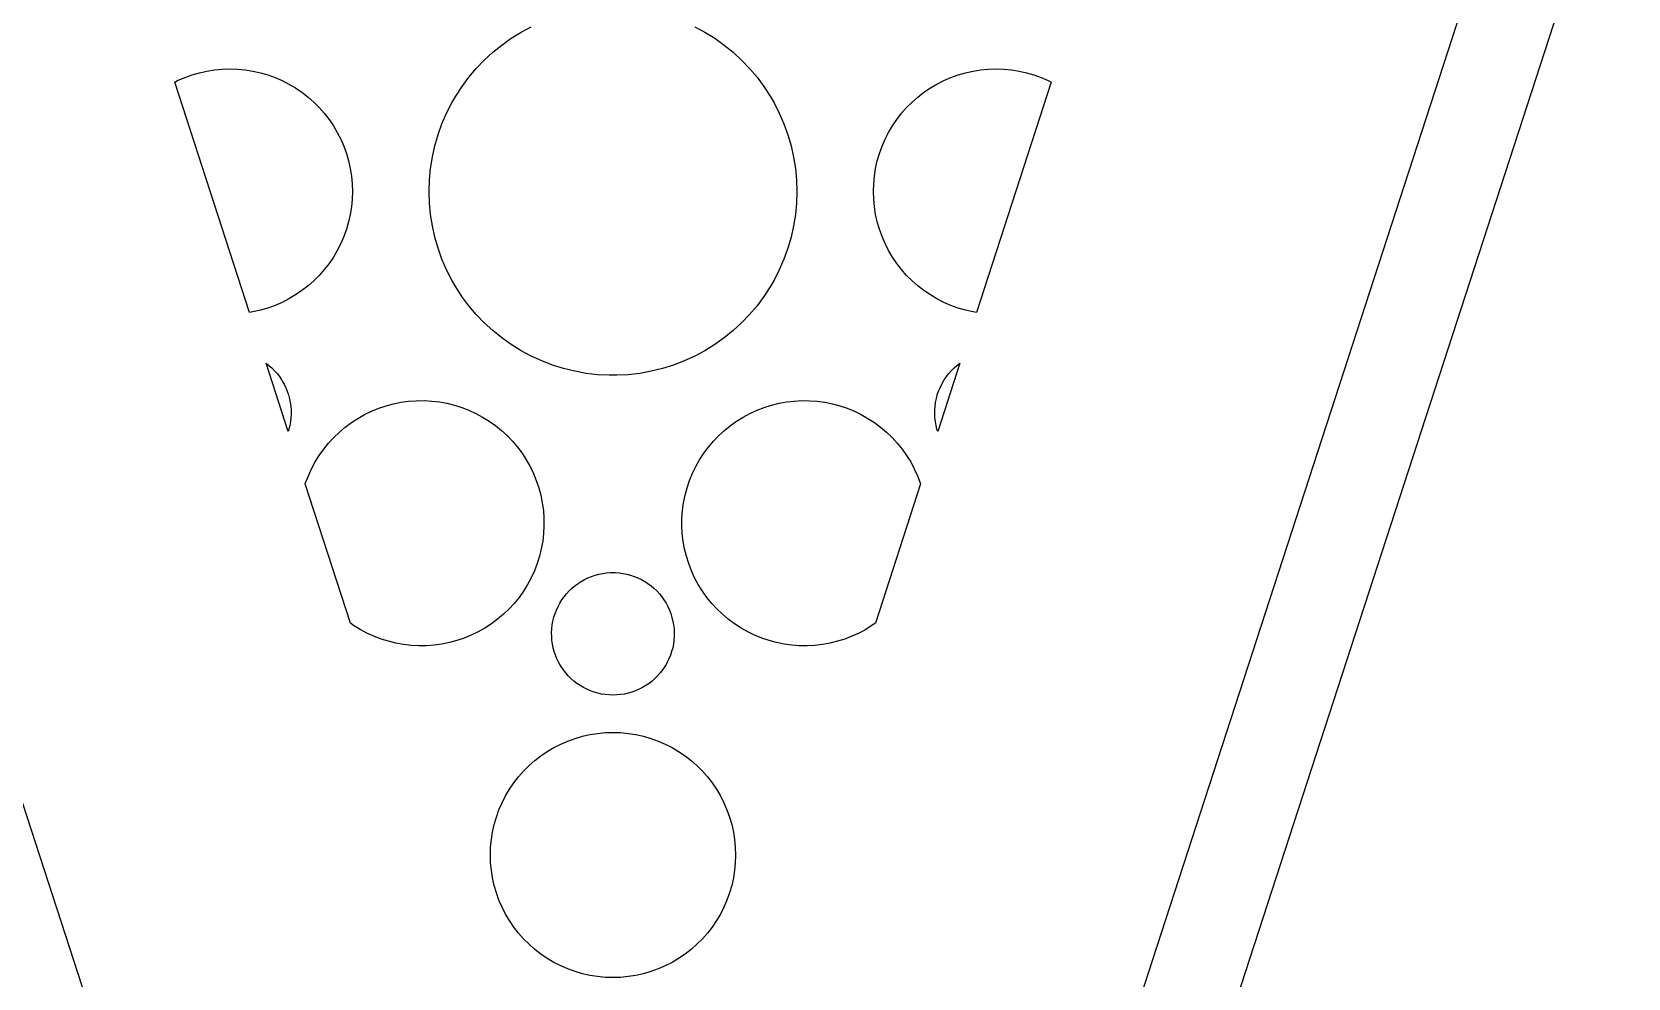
# Model space of a CAD drawing. Header units: metres. Extents: x 20 to 1108, y 20 to 485.
# Drawn here: x 154.2 to 206.3, y 73.6 to 104.5 of the extents above; entities that cross this region are included whole.
import ezdxf

# ---------------------------------------------------------------- set-up
doc = ezdxf.new("R2010")
doc.units = ezdxf.units.M

msp = doc.modelspace()

# ---------------------------------------------------------------- linework, layer by layer
for p, q in [((98.1544, 250.826), (173.154, 20.0001)), ((173.154, 20.0001), (248.154, 250.826)), ((251.309, 250.826), (176.309, 20)), ((169.527, 104.051), (169.834, 104.27)), ((169.834, 104.27), (170.155, 104.468)), ((170.155, 104.468), (170.487, 104.647)), ((175.822, 104.646), (176.153, 104.468)), ((176.153, 104.468), (176.475, 104.27)), ((176.475, 104.27), (176.781, 104.051)), ((168.957, 103.56), (169.233, 103.814)), ((169.233, 103.814), (169.527, 104.051)), ((176.781, 104.051), (177.075, 103.814)), ((177.075, 103.814), (177.353, 103.559)), ((159.419, 103.076), (159.66, 103.147)), ((159.66, 103.147), (159.904, 103.201)), ((159.904, 103.201), (160.153, 103.24)), ((160.153, 103.24), (160.402, 103.265)), ((160.402, 103.265), (160.654, 103.273)), ((160.654, 103.273), (160.906, 103.265)), ((160.906, 103.265), (161.155, 103.24)), ((161.155, 103.24), (161.404, 103.201)), ((161.404, 103.201), (161.649, 103.147)), ((161.649, 103.147), (161.89, 103.076)), ((168.453, 102.999), (168.696, 103.287)), ((168.696, 103.287), (168.957, 103.56)), ((177.353, 103.559), (177.613, 103.286)), ((177.613, 103.286), (177.856, 102.999)), ((184.419, 103.076), (184.66, 103.147)), ((184.66, 103.147), (184.904, 103.201)), ((184.904, 103.201), (185.153, 103.24)), ((185.153, 103.24), (185.402, 103.265)), ((185.402, 103.265), (185.654, 103.273)), ((185.654, 103.273), (185.906, 103.265)), ((185.906, 103.265), (186.155, 103.24)), ((186.155, 103.24), (186.404, 103.201)), ((186.404, 103.201), (186.649, 103.147)), ((186.649, 103.147), (186.89, 103.076)), ((158.855, 102.842), (158.95, 102.892)), ((161.297, 95.3263), (158.855, 102.842)), ((158.95, 102.892), (159.181, 102.99)), ((159.181, 102.99), (159.419, 103.076)), ((161.89, 103.076), (162.128, 102.99)), ((162.128, 102.99), (162.358, 102.892)), ((162.358, 102.892), (162.582, 102.776)), ((162.582, 102.776), (162.797, 102.65)), ((162.797, 102.65), (163.007, 102.508)), ((168.023, 102.379), (168.229, 102.696)), ((168.229, 102.696), (168.453, 102.999)), ((177.856, 102.999), (178.081, 102.695)), ((178.081, 102.695), (178.286, 102.379)), ((183.304, 102.508), (183.512, 102.65)), ((183.512, 102.65), (183.727, 102.776)), ((183.727, 102.776), (183.95, 102.892)), ((183.95, 102.892), (184.181, 102.99)), ((184.181, 102.99), (184.419, 103.076)), ((187.454, 102.842), (185.012, 95.3263)), ((186.89, 103.076), (187.128, 102.99)), ((187.128, 102.99), (187.358, 102.892)), ((187.358, 102.892), (187.454, 102.842)), ((163.007, 102.508), (163.205, 102.354)), ((163.205, 102.354), (163.394, 102.188)), ((163.394, 102.188), (163.571, 102.009)), ((167.726, 101.827), (167.897, 102.163)), ((167.897, 102.163), (167.961, 102.272)), ((167.961, 102.272), (168.023, 102.379)), ((178.286, 102.379), (178.348, 102.272)), ((178.348, 102.272), (178.412, 102.162)), ((178.412, 102.162), (178.583, 101.825)), ((182.738, 102.01), (182.916, 102.189)), ((182.916, 102.189), (183.104, 102.354)), ((183.104, 102.354), (183.304, 102.508)), ((163.571, 102.009), (163.736, 101.822)), ((163.736, 101.822), (163.891, 101.623)), ((163.891, 101.623), (164.032, 101.414)), ((167.576, 101.482), (167.726, 101.827)), ((178.583, 101.825), (178.733, 101.482)), ((182.276, 101.414), (182.418, 101.624)), ((182.418, 101.624), (182.573, 101.822)), ((182.573, 101.822), (182.738, 102.01)), ((164.032, 101.414), (164.16, 101.198)), ((164.16, 101.198), (164.275, 100.975)), ((167.343, 100.766), (167.448, 101.127)), ((167.448, 101.127), (167.576, 101.482)), ((178.733, 101.482), (178.86, 101.125)), ((178.86, 101.125), (178.966, 100.763)), ((182.035, 100.977), (182.15, 101.199)), ((182.15, 101.199), (182.276, 101.414)), ((164.275, 100.975), (164.373, 100.745)), ((164.373, 100.745), (164.459, 100.507)), ((167.261, 100.398), (167.343, 100.766)), ((178.966, 100.763), (179.048, 100.396)), ((181.851, 100.509), (181.936, 100.745)), ((181.936, 100.745), (182.035, 100.977)), ((164.459, 100.507), (164.529, 100.267)), ((164.529, 100.267), (164.584, 100.021)), ((164.584, 100.021), (164.623, 99.7726)), ((167.166, 99.6495), (167.202, 100.024)), ((167.202, 100.024), (167.261, 100.398)), ((179.048, 100.396), (179.107, 100.024)), ((179.107, 100.024), (179.142, 99.6495)), ((181.686, 99.7726), (181.726, 100.023)), ((181.726, 100.023), (181.779, 100.268)), ((181.779, 100.268), (181.851, 100.509)), ((164.623, 99.7726), (164.647, 99.5245)), ((164.647, 99.5245), (164.654, 99.2716)), ((167.154, 99.2736), (167.166, 99.6495)), ((179.142, 99.6495), (179.154, 99.2716)), ((181.654, 99.2736), (181.662, 99.5245)), ((181.662, 99.5245), (181.686, 99.7726)), ((164.647, 99.0206), (164.623, 98.7716)), ((164.654, 99.2716), (164.647, 99.0206)), ((167.167, 98.8956), (167.154, 99.2736)), ((179.154, 99.2716), (179.143, 98.8956)), ((181.662, 99.0206), (181.654, 99.2736)), ((181.686, 98.7716), (181.662, 99.0206)), ((164.584, 98.5236), (164.529, 98.2784)), ((164.623, 98.7716), (164.584, 98.5236)), ((167.202, 98.5216), (167.167, 98.8956)), ((167.261, 98.1486), (167.202, 98.5216)), ((179.107, 98.5216), (179.048, 98.1486)), ((179.143, 98.8956), (179.107, 98.5216)), ((181.725, 98.5236), (181.686, 98.7716)), ((181.779, 98.2784), (181.725, 98.5236)), ((164.459, 98.0372), (164.373, 97.799)), ((164.529, 98.2784), (164.459, 98.0372)), ((167.343, 97.7814), (167.261, 98.1486)), ((179.048, 98.1486), (178.966, 97.7814)), ((181.85, 98.0372), (181.779, 98.2784)), ((181.936, 97.799), (181.85, 98.0372)), ((164.275, 97.5704), (164.16, 97.3448)), ((164.373, 97.799), (164.275, 97.5704)), ((167.448, 97.4191), (167.343, 97.7814)), ((167.576, 97.0626), (167.448, 97.4191)), ((178.86, 97.4191), (178.733, 97.0626)), ((178.966, 97.7814), (178.86, 97.4191)), ((182.034, 97.5704), (181.936, 97.799)), ((182.149, 97.3448), (182.034, 97.5704)), ((163.891, 96.921), (163.736, 96.7228)), ((164.032, 97.13), (163.891, 96.921)), ((164.16, 97.3448), (164.032, 97.13)), ((167.726, 96.7179), (167.576, 97.0626)), ((178.733, 97.0626), (178.583, 96.7179)), ((182.276, 97.13), (182.149, 97.3448)), ((182.418, 96.921), (182.276, 97.13)), ((182.572, 96.7228), (182.418, 96.921)), ((163.394, 96.3575), (163.205, 96.1915)), ((163.571, 96.5343), (163.394, 96.3575)), ((163.736, 96.7228), (163.571, 96.5343)), ((167.897, 96.382), (167.726, 96.7179)), ((167.961, 96.2736), (167.897, 96.382)), ((178.412, 96.382), (178.348, 96.2745)), ((178.583, 96.7179), (178.412, 96.382)), ((182.737, 96.5343), (182.572, 96.7228)), ((182.915, 96.3575), (182.737, 96.5343)), ((183.104, 96.1915), (182.915, 96.3575)), ((162.797, 95.8947), (162.582, 95.7677)), ((163.007, 96.0363), (162.797, 95.8947)), ((163.205, 96.1915), (163.007, 96.0363)), ((168.023, 96.1652), (167.961, 96.2736)), ((168.228, 95.8497), (168.023, 96.1652)), ((168.453, 95.545), (168.228, 95.8497)), ((178.081, 95.8497), (177.856, 95.545)), ((178.286, 96.1652), (178.081, 95.8497)), ((178.348, 96.2745), (178.286, 96.1652)), ((183.302, 96.0363), (183.104, 96.1915)), ((183.512, 95.8947), (183.302, 96.0363)), ((183.727, 95.7677), (183.512, 95.8947)), ((161.404, 95.3429), (161.297, 95.3263)), ((161.65, 95.3976), (161.404, 95.3429)), ((161.89, 95.4679), (161.65, 95.3976)), ((162.128, 95.5529), (161.89, 95.4679)), ((162.358, 95.6534), (162.128, 95.5529)), ((162.582, 95.7677), (162.358, 95.6534)), ((168.695, 95.2579), (168.453, 95.545)), ((177.856, 95.545), (177.613, 95.2579)), ((183.95, 95.6534), (183.727, 95.7677)), ((184.181, 95.5529), (183.95, 95.6534)), ((184.419, 95.4679), (184.181, 95.5529)), ((184.659, 95.3976), (184.419, 95.4679)), ((184.904, 95.3429), (184.659, 95.3976)), ((185.012, 95.3263), (184.904, 95.3429)), ((168.956, 94.9865), (168.695, 95.2579)), ((169.233, 94.7306), (168.956, 94.9865)), ((177.353, 94.9865), (177.075, 94.7306)), ((177.613, 95.2579), (177.353, 94.9865)), ((169.527, 94.4933), (169.233, 94.7306)), ((169.834, 94.2755), (169.527, 94.4933)), ((170.155, 94.0763), (169.834, 94.2755)), ((176.475, 94.2755), (176.153, 94.0763)), ((176.781, 94.4933), (176.475, 94.2755)), ((177.075, 94.7306), (176.781, 94.4933)), ((170.486, 93.8995), (170.155, 94.0763)), ((170.83, 93.7413), (170.486, 93.8995)), ((175.822, 93.8995), (175.479, 93.7413)), ((176.153, 94.0763), (175.822, 93.8995)), ((161.835, 93.6691), (161.93, 93.5958)), ((162.558, 91.4445), (161.835, 93.6691)), ((161.93, 93.5958), (162.025, 93.5128)), ((162.025, 93.5128), (162.113, 93.424)), ((162.113, 93.424), (162.195, 93.3312)), ((162.195, 93.3312), (162.273, 93.2316)), ((162.273, 93.2316), (162.344, 93.1261)), ((171.181, 93.6066), (170.83, 93.7413)), ((171.542, 93.4933), (171.181, 93.6066)), ((171.906, 93.4044), (171.542, 93.4933)), ((172.279, 93.337), (171.906, 93.4044)), ((172.652, 93.2931), (172.279, 93.337)), ((173.028, 93.2736), (172.652, 93.2931)), ((173.154, 93.2755), (173.028, 93.2736)), ((173.28, 93.2745), (173.154, 93.2755)), ((173.655, 93.2931), (173.28, 93.2745)), ((174.029, 93.3361), (173.655, 93.2931)), ((174.402, 93.4044), (174.029, 93.3361)), ((174.767, 93.4933), (174.402, 93.4044)), ((175.128, 93.6066), (174.767, 93.4933)), ((175.479, 93.7413), (175.128, 93.6066)), ((184.474, 93.6691), (183.751, 91.4445)), ((183.966, 93.1271), (184.036, 93.2325)), ((184.036, 93.2325), (184.114, 93.3312)), ((184.114, 93.3312), (184.196, 93.4249)), ((184.196, 93.4249), (184.285, 93.5148)), ((184.285, 93.5148), (184.379, 93.5958)), ((184.379, 93.5958), (184.474, 93.6691)), ((162.344, 93.1261), (162.386, 93.0548)), ((162.386, 93.0548), (162.427, 92.9825)), ((162.427, 92.9825), (162.483, 92.8683)), ((162.483, 92.8683), (162.529, 92.7511)), ((162.529, 92.7511), (162.569, 92.632)), ((183.739, 92.6339), (183.779, 92.7511)), ((183.779, 92.7511), (183.827, 92.8693)), ((183.827, 92.8693), (183.882, 92.9825)), ((183.882, 92.9825), (183.922, 93.0538)), ((183.922, 93.0538), (183.966, 93.1271)), ((162.569, 92.632), (162.603, 92.5109)), ((162.603, 92.5109), (162.627, 92.3878)), ((162.627, 92.3878), (162.644, 92.2648)), ((162.644, 92.2648), (162.653, 92.1407)), ((165.277, 92.1017), (165.511, 92.1964)), ((165.511, 92.1964), (165.749, 92.2765)), ((165.749, 92.2765), (165.99, 92.3409)), ((165.99, 92.3409), (166.237, 92.3917)), ((166.237, 92.3917), (166.487, 92.4249)), ((166.487, 92.4249), (166.736, 92.4435)), ((166.736, 92.4435), (166.989, 92.4464)), ((166.989, 92.4464), (167.239, 92.4337)), ((167.239, 92.4337), (167.49, 92.4044)), ((167.49, 92.4044), (167.735, 92.3605)), ((167.735, 92.3605), (167.982, 92.299)), ((167.982, 92.299), (168.222, 92.2247)), ((168.222, 92.2247), (168.454, 92.1349)), ((177.855, 92.1349), (178.087, 92.2247)), ((178.087, 92.2247), (178.327, 92.299)), ((178.327, 92.299), (178.573, 92.3605)), ((178.573, 92.3605), (178.818, 92.4044)), ((178.818, 92.4044), (179.069, 92.4337)), ((179.069, 92.4337), (179.319, 92.4464)), ((179.319, 92.4464), (179.572, 92.4445)), ((179.572, 92.4445), (179.821, 92.4249)), ((179.821, 92.4249), (180.071, 92.3917)), ((180.071, 92.3917), (180.318, 92.3409)), ((180.318, 92.3409), (180.56, 92.2765)), ((180.56, 92.2765), (180.798, 92.1964)), ((180.798, 92.1964), (181.031, 92.1017)), ((183.655, 92.1407), (183.665, 92.2648)), ((183.665, 92.2648), (183.682, 92.3898)), ((183.682, 92.3898), (183.707, 92.5128)), ((183.707, 92.5128), (183.739, 92.6339)), ((162.634, 91.7648), (162.611, 91.6407)), ((162.648, 91.8898), (162.634, 91.7648)), ((162.654, 92.0128), (162.648, 91.8898)), ((162.653, 92.1407), (162.654, 92.0128)), ((164.419, 91.5812), (164.623, 91.7325)), ((164.623, 91.7325), (164.833, 91.8693)), ((164.833, 91.8693), (165.051, 91.9913)), ((165.051, 91.9913), (165.277, 92.1017)), ((168.454, 92.1349), (168.685, 92.0294)), ((168.685, 92.0294), (168.903, 91.9113)), ((168.903, 91.9113), (169.118, 91.7794)), ((169.118, 91.7794), (169.322, 91.6339)), ((176.986, 91.6339), (177.191, 91.7784)), ((177.191, 91.7784), (177.405, 91.9113)), ((177.405, 91.9113), (177.626, 92.0304)), ((177.626, 92.0304), (177.855, 92.1349)), ((181.031, 92.1017), (181.258, 91.9913)), ((181.258, 91.9913), (181.476, 91.8693)), ((181.476, 91.8693), (181.687, 91.7316)), ((181.687, 91.7316), (181.89, 91.5812)), ((183.654, 92.0128), (183.655, 92.1407)), ((183.661, 91.8898), (183.654, 92.0128)), ((183.675, 91.7648), (183.661, 91.8898)), ((183.697, 91.6407), (183.675, 91.7648)), ((162.581, 91.5187), (162.558, 91.4445)), ((162.611, 91.6407), (162.581, 91.5187)), ((163.877, 91.0616), (164.047, 91.2462)), ((164.047, 91.2462), (164.228, 91.4191)), ((164.228, 91.4191), (164.419, 91.5812)), ((169.322, 91.6339), (169.519, 91.4757)), ((169.519, 91.4757), (169.704, 91.3048)), ((169.704, 91.3048), (169.878, 91.1232)), ((176.432, 91.1241), (176.606, 91.3068)), ((176.606, 91.3068), (176.79, 91.4757)), ((176.79, 91.4757), (176.986, 91.6339)), ((181.89, 91.5812), (182.081, 91.4191)), ((182.081, 91.4191), (182.263, 91.2452)), ((182.263, 91.2452), (182.432, 91.0616)), ((183.728, 91.5187), (183.697, 91.6407)), ((183.751, 91.4445), (183.728, 91.5187)), ((163.44, 90.4464), (163.573, 90.6613)), ((163.573, 90.6613), (163.719, 90.8663)), ((163.719, 90.8663), (163.877, 91.0616)), ((169.878, 91.1232), (170.038, 90.9327)), ((170.038, 90.9327), (170.19, 90.7296)), ((170.19, 90.7296), (170.326, 90.5187)), ((175.983, 90.5187), (176.12, 90.7306)), ((176.12, 90.7306), (176.271, 90.9327)), ((176.271, 90.9327), (176.432, 91.1241)), ((182.432, 91.0616), (182.591, 90.8654)), ((182.591, 90.8654), (182.735, 90.6613)), ((182.735, 90.6613), (182.869, 90.4464)), ((163.217, 89.9962), (163.321, 90.2257)), ((163.321, 90.2257), (163.44, 90.4464)), ((170.326, 90.5187), (170.449, 90.2999)), ((170.449, 90.2999), (170.56, 90.0734)), ((175.75, 90.0753), (175.859, 90.2999)), ((175.859, 90.2999), (175.983, 90.5187)), ((182.869, 90.4464), (182.988, 90.2247)), ((182.988, 90.2247), (183.092, 89.9952)), ((163.116, 89.7277), (163.127, 89.7628)), ((164.592, 85.1847), (163.116, 89.7277)), ((163.127, 89.7628), (163.217, 89.9962)), ((170.56, 90.0734), (170.653, 89.8409)), ((170.653, 89.8409), (170.733, 89.6027)), ((170.733, 89.6027), (170.799, 89.3595)), ((175.51, 89.3615), (175.575, 89.6046)), ((175.575, 89.6046), (175.655, 89.8409)), ((175.655, 89.8409), (175.75, 90.0753)), ((183.192, 89.7277), (181.717, 85.1847)), ((183.092, 89.9952), (183.182, 89.7628)), ((183.182, 89.7628), (183.192, 89.7277)), ((170.799, 89.3595), (170.849, 89.1134)), ((170.849, 89.1134), (170.883, 88.8644)), ((175.426, 88.8644), (175.46, 89.1154)), ((175.46, 89.1154), (175.51, 89.3615)), ((170.883, 88.8644), (170.901, 88.6154)), ((170.901, 88.6154), (170.904, 88.3634)), ((175.405, 88.3634), (175.407, 88.6154)), ((175.407, 88.6154), (175.426, 88.8644)), ((170.891, 88.1134), (170.862, 87.8644)), ((170.904, 88.3634), (170.891, 88.1134)), ((175.418, 88.1134), (175.405, 88.3634)), ((175.446, 87.8644), (175.418, 88.1134)), ((170.817, 87.6163), (170.757, 87.3722)), ((170.862, 87.8644), (170.817, 87.6163)), ((175.491, 87.6163), (175.446, 87.8644)), ((175.552, 87.3722), (175.491, 87.6163)), ((170.682, 87.13), (170.592, 86.8986)), ((170.757, 87.3722), (170.682, 87.13)), ((175.627, 87.13), (175.552, 87.3722)), ((175.717, 86.8986), (175.627, 87.13)), ((170.488, 86.6691), (170.369, 86.4484)), ((170.592, 86.8986), (170.488, 86.6691)), ((171.911, 86.4054), (172.014, 86.4816)), ((172.014, 86.4816), (172.119, 86.549)), ((172.119, 86.549), (172.229, 86.6124)), ((172.229, 86.6124), (172.34, 86.6652)), ((172.34, 86.6652), (172.458, 86.713)), ((172.458, 86.713), (172.577, 86.754)), ((172.577, 86.754), (172.697, 86.7863)), ((172.697, 86.7863), (172.82, 86.8107)), ((172.82, 86.8107), (172.946, 86.8282)), ((172.946, 86.8282), (173.07, 86.837)), ((173.07, 86.837), (173.154, 86.838)), ((173.154, 86.838), (173.238, 86.837)), ((173.238, 86.837), (173.362, 86.8282)), ((173.362, 86.8282), (173.488, 86.8107)), ((173.488, 86.8107), (173.611, 86.7863)), ((173.611, 86.7863), (173.732, 86.754)), ((173.732, 86.754), (173.851, 86.713)), ((173.851, 86.713), (173.969, 86.6652)), ((173.969, 86.6652), (174.082, 86.6115)), ((174.082, 86.6115), (174.19, 86.549)), ((174.19, 86.549), (174.296, 86.4806)), ((174.296, 86.4806), (174.398, 86.4054)), ((175.82, 86.6691), (175.717, 86.8986)), ((175.94, 86.4484), (175.82, 86.6691)), ((170.091, 86.0284), (169.932, 85.8322)), ((170.235, 86.2325), (170.091, 86.0284)), ((170.369, 86.4484), (170.235, 86.2325)), ((171.422, 85.839), (171.489, 85.9464)), ((171.489, 85.9464), (171.563, 86.049)), ((171.563, 86.049), (171.641, 86.1466)), ((171.641, 86.1466), (171.726, 86.2394)), ((171.726, 86.2394), (171.816, 86.3243)), ((171.816, 86.3243), (171.911, 86.4054)), ((174.398, 86.4054), (174.493, 86.3243)), ((174.493, 86.3243), (174.584, 86.2374)), ((174.584, 86.2374), (174.668, 86.1466)), ((174.668, 86.1466), (174.747, 86.047)), ((174.747, 86.047), (174.819, 85.9464)), ((174.819, 85.9464), (174.887, 85.839)), ((176.073, 86.2325), (175.94, 86.4484)), ((176.218, 86.0284), (176.073, 86.2325)), ((176.377, 85.8322), (176.218, 86.0284)), ((169.581, 85.4747), (169.39, 85.3126)), ((169.763, 85.6486), (169.581, 85.4747)), ((169.932, 85.8322), (169.763, 85.6486)), ((171.228, 85.3761), (171.266, 85.4962)), ((171.266, 85.4962), (171.311, 85.6134)), ((171.311, 85.6134), (171.363, 85.7286)), ((171.363, 85.7286), (171.422, 85.839)), ((174.887, 85.839), (174.946, 85.7267)), ((174.946, 85.7267), (174.998, 85.6124)), ((174.998, 85.6124), (175.043, 85.4962)), ((175.043, 85.4962), (175.081, 85.3751)), ((176.546, 85.6486), (176.377, 85.8322)), ((176.728, 85.4747), (176.546, 85.6486)), ((176.919, 85.3126), (176.728, 85.4747)), ((164.691, 85.1144), (164.592, 85.1847)), ((164.905, 84.9825), (164.691, 85.1144)), ((165.124, 84.8644), (164.905, 84.9825)), ((168.758, 84.9025), (168.531, 84.7921)), ((168.976, 85.0245), (168.758, 84.9025)), ((169.187, 85.1622), (168.976, 85.0245)), ((169.39, 85.3126), (169.187, 85.1622)), ((171.154, 84.881), (171.161, 85.005)), ((171.161, 85.005), (171.175, 85.129)), ((171.175, 85.129), (171.197, 85.254)), ((171.197, 85.254), (171.228, 85.3761)), ((175.081, 85.3751), (175.111, 85.2531)), ((175.111, 85.2531), (175.134, 85.129)), ((175.134, 85.129), (175.148, 85.004)), ((175.148, 85.004), (175.154, 84.881)), ((177.122, 85.1622), (176.919, 85.3126)), ((177.333, 85.0245), (177.122, 85.1622)), ((177.551, 84.9025), (177.333, 85.0245)), ((177.777, 84.7921), (177.551, 84.9025)), ((181.403, 84.9825), (181.185, 84.8644)), ((181.618, 85.1154), (181.403, 84.9825)), ((181.717, 85.1847), (181.618, 85.1154)), ((165.355, 84.7579), (165.124, 84.8644)), ((165.587, 84.6691), (165.355, 84.7579)), ((165.827, 84.5939), (165.587, 84.6691)), ((166.073, 84.5343), (165.827, 84.5939)), ((166.318, 84.4894), (166.073, 84.5343)), ((166.569, 84.4611), (166.318, 84.4894)), ((166.819, 84.4474), (166.569, 84.4611)), ((167.072, 84.4503), (166.819, 84.4474)), ((167.321, 84.4679), (167.072, 84.4503)), ((167.571, 84.5021), (167.321, 84.4679)), ((167.818, 84.5519), (167.571, 84.5021)), ((168.059, 84.6173), (167.818, 84.5519)), ((168.298, 84.6974), (168.059, 84.6173)), ((168.531, 84.7921), (168.298, 84.6974)), ((171.155, 84.7531), (171.154, 84.881)), ((171.165, 84.63), (171.155, 84.7531)), ((171.182, 84.505), (171.165, 84.63)), ((171.206, 84.382), (171.182, 84.505)), ((171.239, 84.2609), (171.206, 84.382)), ((175.103, 84.382), (175.069, 84.2609)), ((175.127, 84.505), (175.103, 84.382)), ((175.144, 84.63), (175.127, 84.505)), ((175.153, 84.7531), (175.144, 84.63)), ((175.154, 84.881), (175.153, 84.7531)), ((178.011, 84.6974), (177.777, 84.7921)), ((178.25, 84.6173), (178.011, 84.6974)), ((178.49, 84.5519), (178.25, 84.6173)), ((178.737, 84.5021), (178.49, 84.5519)), ((178.987, 84.4679), (178.737, 84.5021)), ((179.236, 84.4503), (178.987, 84.4679)), ((179.489, 84.4474), (179.236, 84.4503)), ((179.739, 84.4611), (179.489, 84.4474)), ((179.99, 84.4894), (179.739, 84.4611)), ((180.235, 84.5333), (179.99, 84.4894)), ((180.482, 84.5939), (180.235, 84.5333)), ((180.722, 84.6691), (180.482, 84.5939)), ((180.954, 84.7579), (180.722, 84.6691)), ((181.185, 84.8644), (180.954, 84.7579)), ((171.279, 84.1427), (171.239, 84.2609)), ((171.326, 84.0255), (171.279, 84.1427)), ((171.382, 83.9113), (171.326, 84.0255)), ((171.423, 83.838), (171.382, 83.9113)), ((174.927, 83.9113), (174.887, 83.839)), ((174.983, 84.0255), (174.927, 83.9113)), ((175.029, 84.1427), (174.983, 84.0255)), ((175.069, 84.2609), (175.029, 84.1427)), ((171.465, 83.7677), (171.423, 83.838)), ((171.536, 83.6632), (171.465, 83.7677)), ((171.613, 83.5626), (171.536, 83.6632)), ((171.695, 83.4689), (171.613, 83.5626)), ((171.784, 83.38), (171.695, 83.4689)), ((171.879, 83.297), (171.784, 83.38)), ((174.525, 83.38), (174.43, 83.297)), ((174.613, 83.4689), (174.525, 83.38)), ((174.695, 83.5626), (174.613, 83.4689)), ((174.773, 83.6632), (174.695, 83.5626)), ((174.844, 83.7677), (174.773, 83.6632)), ((174.887, 83.839), (174.844, 83.7677)), ((171.978, 83.2198), (171.879, 83.297)), ((172.083, 83.1495), (171.978, 83.2198)), ((172.191, 83.0861), (172.083, 83.1495)), ((172.302, 83.0294), (172.191, 83.0861)), ((172.417, 82.9796), (172.302, 83.0294)), ((172.537, 82.9366), (172.417, 82.9796)), ((172.657, 82.9005), (172.537, 82.9366)), ((172.778, 82.8741), (172.657, 82.9005)), ((172.904, 82.8546), (172.778, 82.8741)), ((173.029, 82.8419), (172.904, 82.8546)), ((173.154, 82.837), (173.029, 82.8419)), ((173.279, 82.8419), (173.154, 82.837)), ((173.404, 82.8546), (173.279, 82.8419)), ((173.53, 82.8741), (173.404, 82.8546)), ((173.651, 82.9005), (173.53, 82.8741)), ((173.772, 82.9366), (173.651, 82.9005)), ((173.892, 82.9796), (173.772, 82.9366)), ((174.007, 83.0294), (173.892, 82.9796)), ((174.118, 83.0861), (174.007, 83.0294)), ((174.226, 83.1495), (174.118, 83.0861)), ((174.331, 83.2198), (174.226, 83.1495)), ((174.43, 83.297), (174.331, 83.2198)), ((171.45, 81.2404), (171.681, 81.34)), ((171.681, 81.34), (171.919, 81.4249)), ((171.919, 81.4249), (172.16, 81.4962)), ((172.16, 81.4962), (172.404, 81.5499)), ((172.404, 81.5499), (172.653, 81.59)), ((172.653, 81.59), (172.902, 81.6134)), ((172.902, 81.6134), (173.154, 81.6212)), ((173.154, 81.6212), (173.406, 81.6134)), ((173.406, 81.6134), (173.655, 81.59)), ((173.655, 81.59), (173.904, 81.5499)), ((173.904, 81.5499), (174.149, 81.4962)), ((174.149, 81.4962), (174.39, 81.4249)), ((174.39, 81.4249), (174.628, 81.34)), ((174.628, 81.34), (174.858, 81.2404)), ((170.604, 80.7032), (170.804, 80.8585)), ((170.804, 80.8585), (171.012, 80.9991)), ((171.012, 80.9991), (171.227, 81.1261)), ((171.227, 81.1261), (171.45, 81.2404)), ((174.858, 81.2404), (175.082, 81.1261)), ((175.082, 81.1261), (175.297, 80.9991)), ((175.297, 80.9991), (175.507, 80.8575)), ((175.507, 80.8575), (175.705, 80.7023)), ((170.073, 80.171), (170.238, 80.3605)), ((170.238, 80.3605), (170.416, 80.5382)), ((170.416, 80.5382), (170.604, 80.7032)), ((175.705, 80.7023), (175.894, 80.5363)), ((175.894, 80.5363), (176.071, 80.3595)), ((176.071, 80.3595), (176.236, 80.171)), ((169.65, 79.549), (169.776, 79.7648)), ((169.776, 79.7648), (169.918, 79.9738)), ((169.918, 79.9738), (170.073, 80.171)), ((176.236, 80.171), (176.391, 79.9728)), ((176.391, 79.9728), (176.532, 79.7648)), ((176.532, 79.7648), (176.66, 79.548)), ((169.436, 79.0939), (169.535, 79.3253)), ((169.535, 79.3253), (169.65, 79.549)), ((176.66, 79.548), (176.775, 79.3234)), ((176.775, 79.3234), (176.873, 79.0939)), ((169.279, 78.6163), (169.351, 78.8585)), ((169.351, 78.8585), (169.436, 79.0939)), ((176.873, 79.0939), (176.959, 78.8566)), ((176.959, 78.8566), (177.029, 78.6154)), ((169.186, 78.1222), (169.226, 78.3712)), ((169.226, 78.3712), (169.279, 78.6163)), ((177.029, 78.6154), (177.084, 78.3702)), ((177.084, 78.3702), (177.123, 78.1222)), ((169.154, 77.6222), (169.162, 77.8732)), ((169.162, 77.3693), (169.154, 77.6222)), ((169.162, 77.8732), (169.186, 78.1222)), ((177.123, 78.1222), (177.147, 77.8732)), ((177.147, 77.8732), (177.154, 77.6202)), ((177.154, 77.6202), (177.147, 77.3693)), ((169.186, 77.1212), (169.162, 77.3693)), ((169.225, 76.8732), (169.186, 77.1212)), ((177.123, 77.1212), (177.084, 76.8732)), ((177.147, 77.3693), (177.123, 77.1212)), ((169.279, 76.6271), (169.225, 76.8732)), ((169.35, 76.3859), (169.279, 76.6271)), ((177.029, 76.6271), (176.959, 76.3859)), ((177.084, 76.8732), (177.029, 76.6271)), ((169.436, 76.1486), (169.35, 76.3859)), ((169.534, 75.9191), (169.436, 76.1486)), ((176.873, 76.1486), (176.775, 75.9191)), ((176.959, 76.3859), (176.873, 76.1486)), ((169.649, 75.6954), (169.534, 75.9191)), ((169.776, 75.4796), (169.649, 75.6954)), ((176.66, 75.6954), (176.532, 75.4796)), ((176.775, 75.9191), (176.66, 75.6954)), ((169.918, 75.2716), (169.776, 75.4796)), ((170.072, 75.0714), (169.918, 75.2716)), ((170.237, 74.8839), (170.072, 75.0714)), ((176.236, 75.0714), (176.071, 74.8839)), ((176.391, 75.2716), (176.236, 75.0714)), ((176.532, 75.4796), (176.391, 75.2716)), ((170.415, 74.7062), (170.237, 74.8839)), ((170.604, 74.5402), (170.415, 74.7062)), ((170.802, 74.3859), (170.604, 74.5402)), ((175.705, 74.5402), (175.507, 74.3859)), ((175.894, 74.7062), (175.705, 74.5402)), ((176.071, 74.8839), (175.894, 74.7062)), ((171.012, 74.2443), (170.802, 74.3859)), ((171.227, 74.1173), (171.012, 74.2443)), ((171.45, 74.0031), (171.227, 74.1173)), ((171.681, 73.9034), (171.45, 74.0031)), ((174.858, 74.0031), (174.628, 73.9034)), ((175.082, 74.1173), (174.858, 74.0031)), ((175.297, 74.2443), (175.082, 74.1173)), ((175.507, 74.3859), (175.297, 74.2443)), ((171.919, 73.8175), (171.681, 73.9034)), ((172.159, 73.7472), (171.919, 73.8175)), ((172.404, 73.6925), (172.159, 73.7472)), ((172.653, 73.6534), (172.404, 73.6925)), ((172.902, 73.629), (172.653, 73.6534)), ((173.154, 73.6212), (172.902, 73.629)), ((173.406, 73.629), (173.154, 73.6212)), ((173.655, 73.6534), (173.406, 73.629)), ((173.904, 73.6925), (173.655, 73.6534)), ((174.15, 73.7472), (173.904, 73.6925)), ((174.39, 73.8175), (174.15, 73.7472)), ((174.628, 73.9034), (174.39, 73.8175))]:
    msp.add_line(p, q)

doc.saveas('drawing.dxf')
